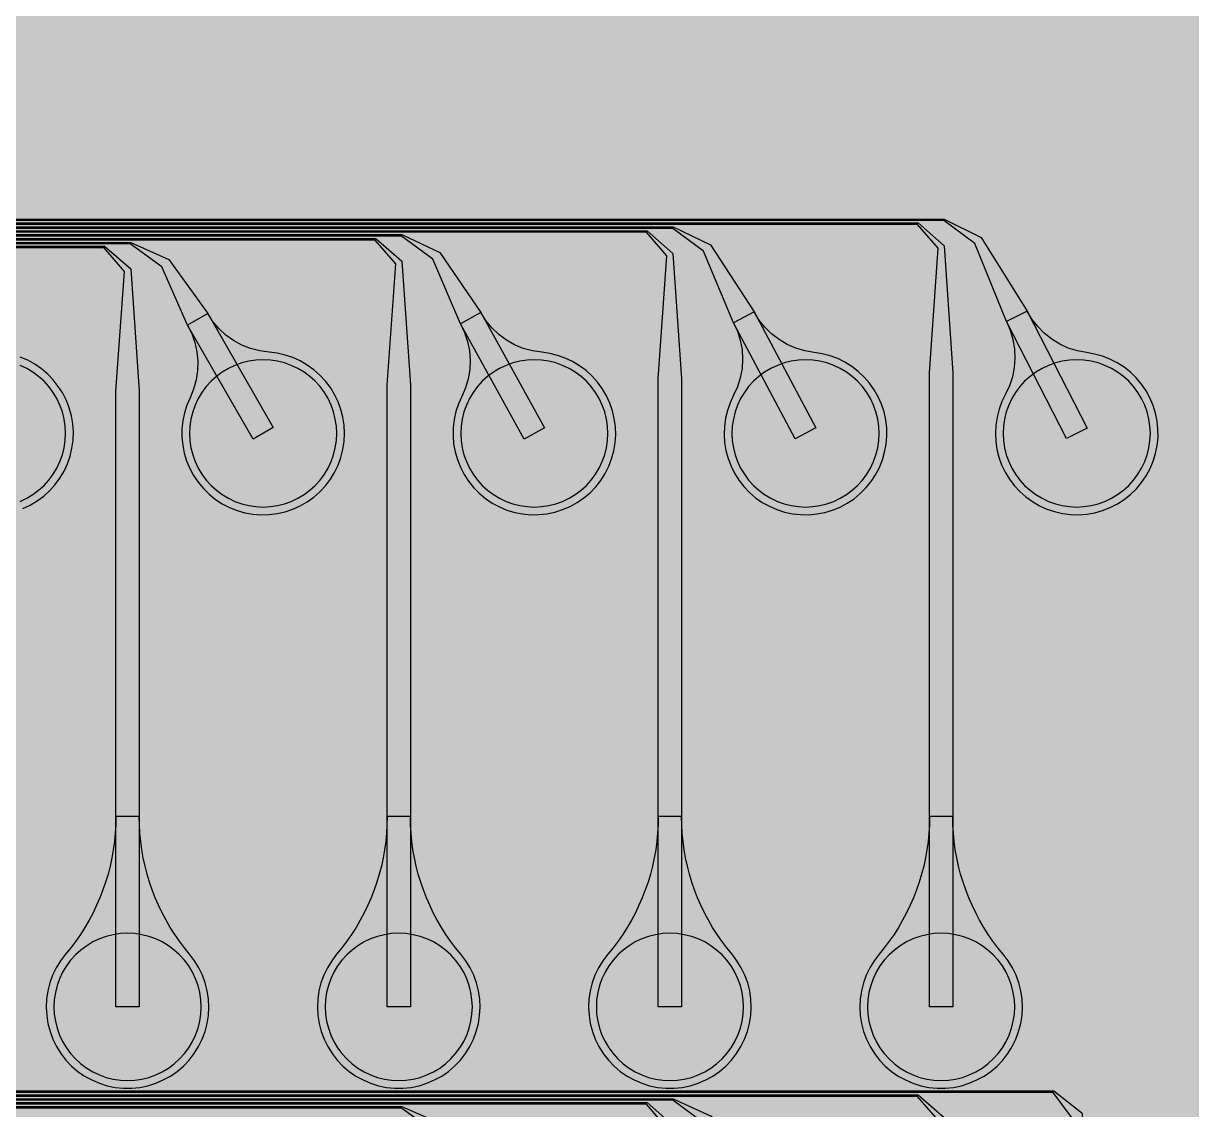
# Model space of a CAD drawing. Header units: metres. Extents: x -7240 to 10960, y -29667 to 1823.
# Drawn here: x -1187 to 321, y -26915 to -25513 of the extents above; entities that cross this region are included whole.
import ezdxf

# ---------------------------------------------------------------- set-up
doc = ezdxf.new("R2010")
doc.units = ezdxf.units.M
for name, color, linetype in [('Metal1', 4, 'CONTINUOUS'), ('Polyimide', 7, 'CONTINUOUS'), ('Polyimide_Negative', 5, 'CONTINUOUS')]:
    doc.layers.add(name, color=color, linetype=linetype)

msp = doc.modelspace()

# ---------------------------------------------------------------- hatches: boundary and pattern name
at = {"layer": 'Polyimide'}
msp.add_hatch(color=7, dxfattribs=at).paths.add_polyline_path([(4088.5, -11806.9), (4098.7, -11851.2), (4115.6, -11893.5), (4138.6, -11932.7), (4167.4, -11968), (4201.1, -11998.5), (4239, -12023.6), (4280.3, -12042.7), (4349.2, -12073.7), (4413.2, -12113.8), (4471.3, -12162), (4522.3, -12217.7), (4565.4, -12279.7), (4599.7, -12346.9), (4624.7, -12418.2), (4639.9, -12492.2), (4645, -12567.5), (4639.9, -12642.8), (4624.7, -12716.8), (4599.7, -12788.1), (4565.4, -12855.3), (4522.3, -12917.3), (4471.3, -12973), (4413.2, -13021.2), (4349.2, -13061.3), (4280.3, -13092.3), (4239, -13111.4), (4201.1, -13136.5), (4167.4, -13167), (4138.6, -13202.3), (4115.6, -13241.5), (4098.7, -13283.8), (4088.5, -13328.1), (4085, -13373.5), (4085, -13567.5), (4099.4, -13861.6), (4142.6, -14152.8), (4214.2, -14438.4), (4313.4, -14715.5), (4439.2, -14981.7), (4590.6, -15234.2), (4766, -15470.7), (4963.7, -15688.8), (5181.8, -15886.5), (5418.3, -16061.9), (5670.8, -16213.3), (5936.9, -16339.1), (6214.1, -16438.3), (6499.7, -16509.9), (6790.9, -16553.1), (7085, -16567.5), (9960.4, -16567.5), (10038.8, -16571.4), (10116.4, -16582.9), (10192.6, -16601.9), (10266.5, -16628.4), (10337.5, -16662), (10404.8, -16702.3), (10467.9, -16749.1), (10526.1, -16801.8), (10578.8, -16860), (10625.6, -16923), (10665.9, -16990.4), (10699.5, -17061.4), (10725.9, -17135.3), (10745, -17211.4), (10756.5, -17289.1), (10760.4, -17367.5), (10760.4, -21957.3), (10721.6, -22012.9), (10686, -22070.6), (10653.6, -22130.1), (10624.5, -22191.4), (10598.9, -22254.2), (10576.8, -22318.2), (10558.3, -22383.5), (10543.4, -22449.6), (10532.2, -22516.5), (10524.7, -22583.8), (10521, -22651.5), (10521, -22719.3), (10524.7, -22787), (10532.2, -22854.4), (10543.4, -22921.2), (10558.3, -22987.4), (10576.8, -23052.6), (10598.9, -23116.7), (10624.5, -23179.5), (10653.6, -23240.7), (10686, -23300.3), (10721.6, -23357.9), (10760.4, -23413.5), (10760.4, -28667.5), (10756.5, -28745.9), (10745, -28823.6), (10725.9, -28899.7), (10699.5, -28973.6), (10665.9, -29044.6), (10625.6, -29112), (10578.8, -29175), (10526.1, -29233.2), (10467.9, -29285.9), (10404.8, -29332.7), (10337.5, -29373), (10266.5, -29406.6), (10192.6, -29433.1), (10116.4, -29452.1), (10038.8, -29463.6), (9960.4, -29467.5), (-6239.6, -29467.5), (-6318, -29463.6), (-6395.7, -29452.1), (-6471.9, -29433.1), (-6545.8, -29406.6), (-6616.7, -29373), (-6684.1, -29332.7), (-6747.1, -29285.9), (-6805.3, -29233.2), (-6858, -29175), (-6904.8, -29112), (-6945.2, -29044.6), (-6978.7, -28973.6), (-7005.2, -28899.7), (-7024.3, -28823.6), (-7035.8, -28745.9), (-7039.6, -28667.5), (-7039.6, -23426.3), (-6999.4, -23370.1), (-6962.3, -23311.6), (-6928.7, -23251.2), (-6898.5, -23189), (-6871.8, -23125.1), (-6848.8, -23059.9), (-6829.5, -22993.4), (-6814, -22926), (-6802.4, -22857.8), (-6794.6, -22789.1), (-6790.7, -22720), (-6790.7, -22650.8), (-6794.6, -22581.8), (-6802.4, -22513), (-6814, -22444.8), (-6829.5, -22377.4), (-6848.8, -22311), (-6871.8, -22245.7), (-6898.5, -22181.9), (-6928.7, -22119.7), (-6962.3, -22059.2), (-6999.4, -22000.8), (-7039.6, -21944.5), (-7039.6, -17367.5), (-7035.8, -17289.1), (-7024.3, -17211.4), (-7005.2, -17135.3), (-6978.7, -17061.4), (-6945.2, -16990.4), (-6904.8, -16923), (-6858, -16860), (-6805.3, -16801.8), (-6747.1, -16749.1), (-6684.1, -16702.3), (-6616.7, -16662), (-6545.8, -16628.4), (-6471.9, -16601.9), (-6395.7, -16582.9), (-6318, -16571.4), (-6239.6, -16567.5), (-3334, -16567.5), (-3039.9, -16553.1), (-2748.7, -16509.9), (-2463.1, -16438.3), (-2185.9, -16339.1), (-1919.8, -16213.3), (-1667.3, -16061.9), (-1430.8, -15886.5), (-1212.7, -15688.8), (-1015, -15470.7), (-839.6, -15234.2), (-688.2, -14981.7), (-562.4, -14715.5), (-463.2, -14438.4), (-391.6, -14152.8), (-348.4, -13861.6), (-334, -13567.5), (-334, -13373.5), (-337.5, -13328.1), (-347.7, -13283.8), (-364.6, -13241.5), (-387.6, -13202.3), (-416.4, -13167), (-450.1, -13136.5), (-488, -13111.4), (-529.3, -13092.3), (-529.3, -13092.3), (-598.2, -13061.3), (-662.2, -13021.2), (-720.3, -12973), (-771.3, -12917.3), (-814.4, -12855.3), (-848.7, -12788.1), (-873.7, -12716.8), (-888.9, -12642.8), (-894, -12567.5), (-888.9, -12492.2), (-873.7, -12418.2), (-848.7, -12346.9), (-814.4, -12279.7), (-771.3, -12217.7), (-720.3, -12162), (-662.2, -12113.8), (-598.2, -12073.7), (-529.3, -12042.7), (-488, -12023.6), (-450.1, -11998.5), (-416.4, -11968), (-387.6, -11932.7), (-364.6, -11893.5), (-347.7, -11851.2), (-337.5, -11806.9), (-334, -11761.5), (-334, -11074.3), (-337.5, -11028.9), (-347.7, -10984.6), (-364.6, -10942.4), (-387.6, -10903.1), (-416.4, -10867.8), (-450.1, -10837.3), (-488, -10812.2), (-529.3, -10793.2), (-529.3, -10793.2), (-598.2, -10762.1), (-662.2, -10722.1), (-720.3, -10673.8), (-771.3, -10618.1), (-814.4, -10556.1), (-848.7, -10488.9), (-873.7, -10417.6), (-888.9, -10343.7), (-894, -10268.3), (-888.9, -10193), (-873.7, -10119), (-848.7, -10047.8), (-814.4, -9980.5), (-771.3, -9918.5), (-720.3, -9862.9), (-662.2, -9814.6), (-598.2, -9774.6), (-529.3, -9743.5), (-488, -9724.5), (-450.1, -9699.4), (-416.4, -9668.8), (-387.6, -9633.5), (-364.6, -9594.3), (-347.7, -9552), (-337.5, -9507.7), (-334, -9462.4), (-334, -8775.1), (-337.5, -8729.8), (-347.7, -8685.5), (-364.6, -8643.2), (-387.6, -8604), (-416.4, -8568.7), (-450.1, -8538.1), (-488, -8513), (-529.3, -8494), (-529.3, -8494), (-598.2, -8462.9), (-662.2, -8422.9), (-720.3, -8374.6), (-771.3, -8319), (-814.4, -8257), (-848.7, -8189.7), (-873.7, -8118.5), (-888.9, -8044.5), (-894, -7969.2), (-888.9, -7893.8), (-873.7, -7819.9), (-848.7, -7748.6), (-814.4, -7681.4), (-771.3, -7619.4), (-720.3, -7563.7), (-662.2, -7515.4), (-598.2, -7475.4), (-529.3, -7444.3), (-529.3, -7444.3), (-488, -7425.3), (-450.1, -7400.2), (-416.4, -7369.7), (-387.6, -7334.4), (-364.6, -7295.1), (-347.7, -7252.9), (-337.5, -7208.6), (-334, -7163.2), (-334, -6476), (-337.5, -6430.6), (-347.7, -6386.3), (-364.6, -6344), (-387.6, -6304.8), (-416.4, -6269.5), (-450.1, -6239), (-488, -6213.9), (-529.3, -6194.8), (-529.3, -6194.8), (-598.2, -6163.8), (-662.2, -6123.7), (-720.3, -6075.5), (-771.3, -6019.8), (-814.4, -5957.8), (-848.7, -5890.6), (-873.7, -5819.3), (-888.9, -5745.3), (-894, -5670), (-888.9, -5594.7), (-873.7, -5520.7), (-848.7, -5449.4), (-814.4, -5382.2), (-771.3, -5320.2), (-720.3, -5264.5), (-662.2, -5216.3), (-598.2, -5176.2), (-529.3, -5145.2), (-529.3, -5145.2), (-488, -5126.1), (-450.1, -5101), (-416.4, -5070.5), (-387.6, -5035.2), (-364.6, -4996), (-347.7, -4953.7), (-337.5, -4909.4), (-334, -4864), (-334, 380), (-334, 1522.5), (-289, 1522.5), (-288.8, 1515.6), (-288.1, 1508.8), (-287, 1502), (-285.4, 1495.3), (-283.4, 1488.7), (-281, 1482.3), (-278.2, 1476.1), (-274.9, 1470), (-271.3, 1464.2), (-267.3, 1458.6), (-262.9, 1453.3), (-258.2, 1448.3), (-253.2, 1443.6), (-247.9, 1439.2), (-242.3, 1435.2), (-236.5, 1431.6), (-230.4, 1428.3), (-224.2, 1425.5), (-217.8, 1423.1), (-211.2, 1421.1), (-204.5, 1419.5), (-197.7, 1418.4), (-190.9, 1417.7), (-184, 1417.5), (-177.1, 1417.7), (-170.3, 1418.4), (-163.5, 1419.5), (-156.8, 1421.1), (-150.2, 1423.1), (-143.8, 1425.5), (-137.6, 1428.3), (-131.5, 1431.6), (-125.7, 1435.2), (-120.1, 1439.2), (-114.8, 1443.6), (-109.8, 1448.3), (-105.1, 1453.3), (-100.7, 1458.6), (-96.7, 1464.2), (-93.1, 1470), (-89.8, 1476.1), (-87, 1482.3), (-84.6, 1488.7), (-82.6, 1495.3), (-81, 1502), (-79.9, 1508.8), (-79.2, 1515.6), (-79, 1522.5), (1786, 1522.5), (3835, 1522.5), (3835.2, 1529), (3835.9, 1535.6), (3836.9, 1542), (3838.4, 1548.4), (3840.3, 1554.6), (3842.6, 1560.8), (3845.3, 1566.7), (3848.4, 1572.5), (3851.9, 1578.1), (3855.7, 1583.4), (3859.8, 1588.4), (3864.3, 1593.2), (3869.1, 1597.7), (3874.1, 1601.8), (3879.4, 1605.6), (3885, 1609.1), (3890.8, 1612.2), (3896.7, 1614.9), (3902.9, 1617.2), (3909.1, 1619.1), (3915.5, 1620.6), (3921.9, 1621.6), (3928.5, 1622.3), (3935, 1622.5), (3941.5, 1622.3), (3948.1, 1621.6), (3954.5, 1620.6), (3960.9, 1619.1), (3967.1, 1617.2), (3973.3, 1614.9), (3979.2, 1612.2), (3985, 1609.1), (3990.6, 1605.6), (3995.9, 1601.8), (4000.9, 1597.7), (4005.7, 1593.2), (4010.2, 1588.4), (4014.3, 1583.4), (4018.1, 1578.1), (4021.6, 1572.5), (4024.7, 1566.7), (4027.4, 1560.8), (4029.7, 1554.6), (4031.6, 1548.4), (4033.1, 1542), (4034.1, 1535.6), (4034.8, 1529), (4035, 1522.5), (4085, 1522.5), (4085, 380), (4085, 330), (4085, -4864), (4088.5, -4909.4), (4098.7, -4953.7), (4115.6, -4996), (4138.6, -5035.2), (4167.4, -5070.5), (4201.1, -5101), (4239, -5126.1), (4280.3, -5145.2), (4280.3, -5145.2), (4349.2, -5176.2), (4413.2, -5216.3), (4471.3, -5264.5), (4522.3, -5320.2), (4565.4, -5382.2), (4599.7, -5449.4), (4624.7, -5520.7), (4639.9, -5594.7), (4645, -5670), (4639.9, -5745.3), (4624.7, -5819.3), (4599.7, -5890.6), (4565.4, -5957.8), (4522.3, -6019.8), (4471.3, -6075.5), (4413.2, -6123.7), (4349.2, -6163.8), (4280.3, -6194.8), (4239, -6213.9), (4201.1, -6239), (4167.4, -6269.5), (4138.6, -6304.8), (4115.6, -6344), (4098.7, -6386.3), (4088.5, -6430.6), (4085, -6476), (4085, -11761.5), (4088.5, -11806.9)])

# ---------------------------------------------------------------- linework, layer by layer
at = {"layer": 'Metal1'}
for points in [[(1858.9, -18191.7), (1858.9, -28377.9), (1828.3, -28408.5), (-6037.5, -28408.5), (-6068.1, -28377.9), (-6068.1, -25796.6), (-6037.5, -25766), (1.9, -25766), (49.5, -25789.8), (108.8, -25884.6), (186.2, -26035.7), (159.5, -26049.3), (82.1, -25898.3), (41.2, -25797.5), (1.4, -25768), (-6036.7, -25768), (-6066.1, -25797.4), (-6066.1, -28377.1), (-6036.7, -28406.5), (1827.5, -28406.5), (1856.9, -28377.1), (1856.9, -18191.7)], [(1853.9, -18191.7), (1853.9, -28372.9), (1823.3, -28403.5), (-6032.5, -28403.5), (-6063.1, -28372.9), (-6063.1, -25801.6), (-6032.5, -25771), (-31.7, -25771), (1.8, -25800.4), (12.9, -25964.2), (12.9, -26782.5), (-17.1, -26782.5), (-17.1, -25964.2), (-6, -25803.6), (-32.5, -25773), (-6031.7, -25773), (-6061.1, -25802.4), (-6061.1, -28372.1), (-6031.7, -28401.5), (1822.5, -28401.5), (1851.9, -28372.1), (1851.9, -18191.7)], [(1848.9, -18191.7), (1848.9, -28367.9), (1818.3, -28398.5), (-6027.5, -28398.5), (-6058.1, -28367.9), (-6058.1, -25806.6), (-6027.5, -25776), (-348.1, -25776), (-299.9, -25799.4), (-243.6, -25885.6), (-163.9, -26035.5), (-190.4, -26049.5), (-270.1, -25899.7), (-308.6, -25807.6), (-348.6, -25778), (-6026.7, -25778), (-6056.1, -25807.4), (-6056.1, -28367.1), (-6026.7, -28396.5), (1817.5, -28396.5), (1846.9, -28367.1), (1846.9, -18191.7)], [(1843.9, -18191.7), (1843.9, -28362.9), (1813.3, -28393.5), (-6022.5, -28393.5), (-6053.1, -28362.9), (-6053.1, -25811.6), (-6022.5, -25781), (-381.7, -25781), (-348.2, -25810.4), (-337.1, -25972.2), (-337.1, -26782.5), (-367.1, -26782.5), (-367.1, -25972.2), (-356.1, -25813.6), (-382.5, -25783), (-6021.7, -25783), (-6051.1, -25812.4), (-6051.1, -28362.1), (-6021.7, -28391.5), (1812.5, -28391.5), (1841.9, -28362.1), (1841.9, -18191.7)], [(1838.9, -18191.7), (1838.9, -28357.9), (1808.3, -28388.5), (-6017.5, -28388.5), (-6048.1, -28357.9), (-6048.1, -25816.6), (-6017.5, -25786), (-698.1, -25786), (-649.3, -25808.9), (-596.1, -25886.7), (-514, -26035.2), (-540.3, -26049.8), (-622.3, -25901.2), (-658.3, -25817.6), (-698.6, -25788), (-6016.7, -25788), (-6046.1, -25817.4), (-6046.1, -28357.1), (-6016.7, -28386.5), (1807.5, -28386.5), (1836.9, -28357.1), (1836.9, -18191.7)], [(1833.9, -18191.7), (1833.9, -28352.9), (1803.3, -28383.5), (-6012.5, -28383.5), (-6043.1, -28352.9), (-6043.1, -25821.6), (-6012.5, -25791), (-731.7, -25791), (-698.2, -25820.4), (-687.1, -25980.2), (-687.1, -26782.5), (-717.1, -26782.5), (-717.1, -25980.2), (-706.1, -25823.6), (-732.5, -25793), (-6011.7, -25793), (-6041.1, -25822.4), (-6041.1, -28352.1), (-6011.7, -28381.5), (1802.5, -28381.5), (1831.9, -28352.1), (1831.9, -18191.7)], [(1828.9, -18191.7), (1828.9, -28347.9), (1798.3, -28378.5), (-6007.5, -28378.5), (-6038.1, -28347.9), (-6038.1, -25826.6), (-6007.5, -25796), (-1048.1, -25796), (-998.7, -25818.3), (-948.7, -25887.9), (-864.1, -26035), (-890.1, -26050), (-974.7, -25902.9), (-1008, -25827.7), (-1048.6, -25798), (-6006.7, -25798), (-6036.1, -25827.4), (-6036.1, -28347.1), (-6006.7, -28376.5), (1797.5, -28376.5), (1826.9, -28347.1), (1826.9, -18191.7)], [(1823.9, -18191.7), (1823.9, -28342.9), (1793.3, -28373.5), (-6002.5, -28373.5), (-6033.1, -28342.9), (-6033.1, -25831.6), (-6002.5, -25801), (-1081.7, -25801), (-1048.1, -25830.3), (-1037.1, -25988.2), (-1037.1, -26782.5), (-1067.1, -26782.5), (-1067.1, -25988.2), (-1056.1, -25833.7), (-1082.5, -25803), (-6001.7, -25803), (-6031.1, -25832.4), (-6031.1, -28342.1), (-6001.7, -28371.5), (1792.5, -28371.5), (1821.9, -28342.1), (1821.9, -18191.7)], [(1698.9, -18191.7), (1698.9, -28217.9), (1668.3, -28248.5), (-5877.5, -28248.5), (-5908.1, -28217.9), (-5908.1, -26921.6), (-5877.5, -26891), (143.3, -26891), (179.6, -26919.2), (187.9, -26982.8), (187.9, -27152.5), (157.9, -27152.5), (157.9, -26982.8), (166.1, -26924.8), (142.5, -26893), (-5876.7, -26893), (-5906.1, -26922.4), (-5906.1, -28217.1), (-5876.7, -28246.5), (1667.5, -28246.5), (1696.9, -28217.1), (1696.9, -18191.7)], [(1693.9, -18191.7), (1693.9, -28212.9), (1663.3, -28243.5), (-5872.5, -28243.5), (-5903.1, -28212.9), (-5903.1, -26926.6), (-5872.5, -26896), (-31.7, -26896), (1.8, -26925.4), (12.9, -27086.2), (12.9, -27892.5), (-17.1, -27892.5), (-17.1, -27086.2), (-6.1, -26928.6), (-32.5, -26898), (-5871.7, -26898), (-5901.1, -26927.4), (-5901.1, -28212.1), (-5871.7, -28241.5), (1662.5, -28241.5), (1691.9, -28212.1), (1691.9, -18191.7)], [(1688.9, -18191.7), (1688.9, -28207.9), (1658.3, -28238.5), (-5867.5, -28238.5), (-5898.1, -28207.9), (-5898.1, -26931.6), (-5867.5, -26901), (-348.1, -26901), (-299, -26923.6), (-247.4, -26997.3), (-164.1, -27145.1), (-190.2, -27159.9), (-273.5, -27012), (-308.2, -26932.6), (-348.6, -26903), (-5866.7, -26903), (-5896.1, -26932.4), (-5896.1, -28207.1), (-5866.7, -28236.5), (1657.5, -28236.5), (1686.9, -28207.1), (1686.9, -18191.7)], [(1683.9, -18191.7), (1683.9, -28202.9), (1653.3, -28233.5), (-5862.5, -28233.5), (-5893.1, -28202.9), (-5893.1, -26936.6), (-5862.5, -26906), (-381.7, -26906), (-348.1, -26935.4), (-337.1, -27094.2), (-337.1, -27892.5), (-367.1, -27892.5), (-367.1, -27094.2), (-356.1, -26938.6), (-382.5, -26908), (-5861.7, -26908), (-5891.1, -26937.4), (-5891.1, -28202.1), (-5861.7, -28231.5), (1652.5, -28231.5), (1681.9, -28202.1), (1681.9, -18191.7)], [(1678.9, -18191.7), (1678.9, -28197.9), (1648.3, -28228.5), (-5857.5, -28228.5), (-5888.1, -28197.9), (-5888.1, -26941.6), (-5857.5, -26911), (-698.1, -26911), (-648.4, -26933), (-600.1, -26998.6), (-514.2, -27144.9), (-540.1, -27160.1), (-626, -27013.8), (-657.9, -26942.7), (-698.6, -26913), (-5856.7, -26913), (-5886.1, -26942.4), (-5886.1, -28197.1), (-5856.7, -28226.5), (1647.5, -28226.5), (1676.9, -28197.1), (1676.9, -18191.7)], [(-1187.2, -26139.6), (-1177.7, -26135.1), (-1168.7, -26129.7), (-1160.3, -26123.5), (-1152.6, -26116.4), (-1145.6, -26108.6), (-1139.4, -26100.2), (-1134.1, -26091.1), (-1129.7, -26081.6), (-1126.3, -26071.7), (-1123.9, -26061.5), (-1122.5, -26051.1), (-1122.1, -26040.6), (-1122.8, -26030.2), (-1124.6, -26019.9), (-1127.4, -26009.7), (-1131.1, -26000), (-1135.8, -25990.6), (-1141.5, -25981.8), (-1148, -25973.5), (-1155.2, -25966), (-1163.2, -25959.2), (-1171.8, -25953.2), (-1181, -25948.2), (-1190.6, -25944)]]:
    msp.add_lwpolyline(points, dxfattribs=at)
for points in [[(-974.7, -25902.9), (-969.3, -25913.8), (-965.3, -25925.3), (-962.6, -25937.2), (-961.5, -25949.3), (-961.8, -25961.5), (-963.6, -25973.5), (-966.9, -25985.3), (-971.5, -25996.5), (-975.6, -26006.2), (-978.8, -26016.2), (-980.9, -26026.4), (-982, -26036.8), (-982, -26047.3), (-981, -26057.8), (-979, -26068), (-975.9, -26078.1), (-971.9, -26087.7), (-966.9, -26097), (-961, -26105.6), (-954.3, -26113.7), (-946.8, -26121), (-938.7, -26127.6), (-929.9, -26133.3), (-920.6, -26138.1), (-910.8, -26141.9), (-900.7, -26144.8), (-890.4, -26146.7), (-880, -26147.5), (-869.5, -26147.2), (-859.1, -26145.9), (-848.9, -26143.6), (-838.9, -26140.3), (-829.4, -26136), (-820.3, -26130.8), (-811.8, -26124.7), (-803.9, -26117.8), (-796.8, -26110.1), (-790.4, -26101.7), (-785, -26092.8), (-780.4, -26083.4), (-776.8, -26073.5), (-774.2, -26063.4), (-772.7, -26053), (-772.1, -26042.5), (-772.6, -26032.1), (-774.2, -26021.7), (-776.8, -26011.6), (-780.4, -26001.7), (-784.9, -25992.3), (-790.4, -25983.3), (-796.7, -25975), (-803.8, -25967.3), (-811.7, -25960.4), (-820.2, -25954.3), (-829.3, -25949), (-838.9, -25944.7), (-848.8, -25941.4), (-859, -25939.1), (-869.4, -25937.8), (-881.5, -25936.1), (-893.3, -25933.1), (-904.6, -25928.6), (-915.3, -25922.7), (-925.2, -25915.6), (-934.1, -25907.4), (-942, -25898.1), (-948.7, -25887.9), (-974.7, -25902.9)], [(-622.3, -25901.2), (-617.1, -25912.2), (-613.3, -25923.8), (-610.8, -25935.7), (-609.9, -25947.9), (-610.4, -25960), (-612.4, -25972.1), (-615.9, -25983.7), (-620.7, -25994.9), (-625, -26004.5), (-628.3, -26014.4), (-630.6, -26024.7), (-631.9, -26035.1), (-632.1, -26045.5), (-631.3, -26056), (-629.4, -26066.3), (-626.5, -26076.4), (-622.6, -26086.1), (-617.8, -26095.4), (-612.1, -26104.2), (-605.5, -26112.3), (-598.2, -26119.8), (-590.1, -26126.5), (-581.4, -26132.4), (-572.2, -26137.3), (-562.5, -26141.4), (-552.5, -26144.4), (-542.2, -26146.4), (-531.8, -26147.4), (-521.3, -26147.3), (-510.9, -26146.2), (-500.6, -26144.1), (-490.6, -26140.9), (-481, -26136.8), (-471.8, -26131.7), (-463.2, -26125.8), (-455.2, -26119), (-447.9, -26111.5), (-441.5, -26103.2), (-435.8, -26094.4), (-431.1, -26085), (-427.4, -26075.2), (-424.6, -26065.1), (-422.8, -26054.8), (-422.1, -26044.3), (-422.5, -26033.9), (-423.9, -26023.5), (-426.3, -26013.3), (-429.7, -26003.4), (-434.1, -25993.9), (-439.4, -25984.8), (-445.6, -25976.4), (-452.6, -25968.6), (-460.3, -25961.5), (-468.7, -25955.2), (-477.7, -25949.9), (-487.2, -25945.4), (-497.1, -25941.9), (-507.2, -25939.4), (-517.6, -25937.9), (-529.7, -25936.1), (-541.4, -25932.8), (-552.6, -25928.1), (-563.2, -25922.1), (-573, -25914.8), (-581.8, -25906.4), (-589.6, -25897), (-596.1, -25886.7), (-622.3, -25901.2)], [(-270.1, -25899.7), (-265, -25910.8), (-261.3, -25922.4), (-259.1, -25934.4), (-258.3, -25946.6), (-259.1, -25958.7), (-261.3, -25970.7), (-264.9, -25982.3), (-269.9, -25993.4), (-274.4, -26002.9), (-277.8, -26012.8), (-280.3, -26023), (-281.7, -26033.4), (-282.1, -26043.8), (-281.5, -26054.3), (-279.8, -26064.6), (-277, -26074.8), (-273.3, -26084.6), (-268.7, -26093.9), (-263.1, -26102.8), (-256.6, -26111.1), (-249.4, -26118.7), (-241.5, -26125.5), (-232.9, -26131.5), (-223.7, -26136.6), (-214.1, -26140.8), (-204.1, -26144), (-193.9, -26146.2), (-183.5, -26147.3), (-173, -26147.4), (-162.5, -26146.5), (-152.2, -26144.5), (-142.2, -26141.5), (-132.5, -26137.5), (-123.3, -26132.6), (-114.5, -26126.8), (-106.4, -26120.1), (-99.1, -26112.7), (-92.4, -26104.6), (-86.7, -26095.8), (-81.8, -26086.6), (-77.9, -26076.8), (-75, -26066.8), (-73.1, -26056.5), (-72.2, -26046), (-72.4, -26035.6), (-73.6, -26025.1), (-75.8, -26014.9), (-79.1, -26004.9), (-83.3, -25995.4), (-88.5, -25986.2), (-94.5, -25977.7), (-101.4, -25969.8), (-109, -25962.6), (-117.3, -25956.2), (-126.2, -25950.7), (-135.6, -25946), (-145.5, -25942.4), (-155.6, -25939.7), (-165.9, -25938.1), (-178, -25936.1), (-189.6, -25932.6), (-200.8, -25927.7), (-211.3, -25921.5), (-220.9, -25914.1), (-229.6, -25905.5), (-237.2, -25896), (-243.6, -25885.6), (-270.1, -25899.7)], [(82.1, -25898.3), (87, -25909.5), (90.5, -25921.2), (92.5, -25933.2), (93.1, -25945.3), (92.2, -25957.5), (89.8, -25969.4), (86, -25981), (80.8, -25992), (76.2, -26001.4), (72.6, -26011.3), (70, -26021.4), (68.4, -26031.8), (67.9, -26042.3), (68.4, -26052.7), (69.9, -26063.1), (72.5, -26073.2), (76, -26083.1), (80.6, -26092.6), (86, -26101.5), (92.3, -26109.9), (99.4, -26117.6), (107.3, -26124.5), (115.8, -26130.6), (124.9, -26135.9), (134.4, -26140.2), (144.3, -26143.5), (154.6, -26145.9), (165, -26147.2), (175.4, -26147.5), (185.9, -26146.7), (196.2, -26144.9), (206.3, -26142), (216, -26138.2), (225.4, -26133.4), (234.2, -26127.7), (242.4, -26121.2), (249.9, -26113.9), (256.6, -26105.9), (262.5, -26097.2), (267.5, -26088), (271.6, -26078.3), (274.7, -26068.3), (276.7, -26058), (277.8, -26047.6), (277.7, -26037.1), (276.7, -26026.7), (274.6, -26016.4), (271.5, -26006.4), (267.4, -25996.8), (262.4, -25987.6), (256.5, -25978.9), (249.7, -25970.9), (242.2, -25963.6), (234, -25957.1), (225.2, -25951.4), (215.8, -25946.7), (206.1, -25942.9), (196, -25940.1), (185.6, -25938.3), (173.7, -25936.1), (162, -25932.4), (151, -25927.4), (140.6, -25921), (131, -25913.4), (122.5, -25904.8), (115, -25895.1), (108.8, -25884.6), (82.1, -25898.3)], [(-1067.1, -26536.9), (-1067.3, -26547.7), (-1068, -26558.4), (-1069, -26569.1), (-1070.5, -26579.7), (-1072.3, -26590.3), (-1074.6, -26600.8), (-1077.3, -26611.1), (-1080.4, -26621.4), (-1083.9, -26631.6), (-1087.8, -26641.6), (-1092.1, -26651.4), (-1096.7, -26661.1), (-1101.8, -26670.6), (-1107.2, -26679.9), (-1112.9, -26688.9), (-1119, -26697.7), (-1125.5, -26706.3), (-1132.3, -26714.6), (-1138.7, -26723.1), (-1144.2, -26732.1), (-1148.9, -26741.7), (-1152.5, -26751.6), (-1155.1, -26761.9), (-1156.6, -26772.4), (-1157.1, -26783), (-1156.5, -26793.6), (-1154.9, -26804.1), (-1152.2, -26814.3), (-1148.5, -26824.2), (-1143.8, -26833.7), (-1138.1, -26842.7), (-1131.6, -26851.1), (-1124.3, -26858.8), (-1116.2, -26865.7), (-1107.5, -26871.7), (-1098.2, -26876.8), (-1088.5, -26881), (-1078.4, -26884.2), (-1068, -26886.3), (-1057.4, -26887.4), (-1046.8, -26887.4), (-1036.3, -26886.3), (-1025.9, -26884.2), (-1015.8, -26881), (-1006, -26876.8), (-996.7, -26871.7), (-988, -26865.7), (-980, -26858.8), (-972.6, -26851.1), (-966.1, -26842.7), (-960.5, -26833.7), (-955.8, -26824.2), (-952.1, -26814.3), (-949.4, -26804.1), (-947.7, -26793.6), (-947.1, -26783), (-947.6, -26772.4), (-949.2, -26761.9), (-951.8, -26751.6), (-955.4, -26741.7), (-960, -26732.1), (-965.6, -26723.1), (-972, -26714.6), (-978.8, -26706.3), (-985.2, -26697.7), (-991.3, -26688.9), (-997.1, -26679.9), (-1002.5, -26670.6), (-1007.5, -26661.1), (-1012.2, -26651.4), (-1016.4, -26641.6), (-1020.3, -26631.6), (-1023.8, -26621.4), (-1026.9, -26611.1), (-1029.6, -26600.8), (-1031.9, -26590.3), (-1033.8, -26579.7), (-1035.2, -26569.1), (-1036.3, -26558.4), (-1036.9, -26547.7), (-1037.1, -26536.9), (-1067.1, -26536.9)], [(-717.1, -26536.9), (-717.3, -26547.7), (-718, -26558.4), (-719, -26569.1), (-720.5, -26579.7), (-722.3, -26590.3), (-724.6, -26600.8), (-727.3, -26611.1), (-730.4, -26621.4), (-733.9, -26631.6), (-737.8, -26641.6), (-742.1, -26651.4), (-746.7, -26661.1), (-751.8, -26670.6), (-757.2, -26679.9), (-762.9, -26688.9), (-769, -26697.7), (-775.5, -26706.3), (-782.3, -26714.6), (-788.7, -26723.1), (-794.2, -26732.1), (-798.9, -26741.7), (-802.5, -26751.6), (-805.1, -26761.9), (-806.6, -26772.4), (-807.1, -26783), (-806.5, -26793.6), (-804.9, -26804.1), (-802.2, -26814.3), (-798.5, -26824.2), (-793.8, -26833.7), (-788.1, -26842.7), (-781.6, -26851.1), (-774.3, -26858.8), (-766.2, -26865.7), (-757.5, -26871.7), (-748.2, -26876.8), (-738.5, -26881), (-728.4, -26884.2), (-718, -26886.3), (-707.4, -26887.4), (-696.8, -26887.4), (-686.3, -26886.3), (-675.9, -26884.2), (-665.8, -26881), (-656, -26876.8), (-646.7, -26871.7), (-638, -26865.7), (-630, -26858.8), (-622.6, -26851.1), (-616.1, -26842.7), (-610.5, -26833.7), (-605.8, -26824.2), (-602.1, -26814.3), (-599.4, -26804.1), (-597.7, -26793.6), (-597.1, -26783), (-597.6, -26772.4), (-599.2, -26761.9), (-601.8, -26751.6), (-605.4, -26741.7), (-610, -26732.1), (-615.6, -26723.1), (-622, -26714.6), (-628.8, -26706.3), (-635.2, -26697.7), (-641.3, -26688.9), (-647.1, -26679.9), (-652.5, -26670.6), (-657.5, -26661.1), (-662.2, -26651.4), (-666.4, -26641.6), (-670.3, -26631.6), (-673.8, -26621.4), (-676.9, -26611.1), (-679.6, -26600.8), (-681.9, -26590.3), (-683.8, -26579.7), (-685.2, -26569.1), (-686.3, -26558.4), (-686.9, -26547.7), (-687.1, -26536.9), (-717.1, -26536.9)], [(-367.1, -26536.9), (-367.3, -26547.7), (-368, -26558.4), (-369, -26569.1), (-370.5, -26579.7), (-372.3, -26590.3), (-374.6, -26600.8), (-377.3, -26611.1), (-380.4, -26621.4), (-383.9, -26631.6), (-387.8, -26641.6), (-392.1, -26651.4), (-396.7, -26661.1), (-401.8, -26670.6), (-407.2, -26679.9), (-412.9, -26688.9), (-419, -26697.7), (-425.5, -26706.3), (-432.3, -26714.6), (-438.7, -26723.1), (-444.2, -26732.1), (-448.9, -26741.7), (-452.5, -26751.6), (-455.1, -26761.9), (-456.6, -26772.4), (-457.1, -26783), (-456.5, -26793.6), (-454.9, -26804.1), (-452.2, -26814.3), (-448.5, -26824.2), (-443.8, -26833.7), (-438.1, -26842.7), (-431.6, -26851.1), (-424.3, -26858.8), (-416.2, -26865.7), (-407.5, -26871.7), (-398.2, -26876.8), (-388.5, -26881), (-378.4, -26884.2), (-368, -26886.3), (-357.4, -26887.4), (-346.8, -26887.4), (-336.3, -26886.3), (-325.9, -26884.2), (-315.8, -26881), (-306, -26876.8), (-296.7, -26871.7), (-288, -26865.7), (-280, -26858.8), (-272.6, -26851.1), (-266.1, -26842.7), (-260.5, -26833.7), (-255.8, -26824.2), (-252.1, -26814.3), (-249.4, -26804.1), (-247.7, -26793.6), (-247.1, -26783), (-247.6, -26772.4), (-249.2, -26761.9), (-251.8, -26751.6), (-255.4, -26741.7), (-260, -26732.1), (-265.6, -26723.1), (-272, -26714.6), (-278.8, -26706.3), (-285.2, -26697.7), (-291.3, -26688.9), (-297.1, -26679.9), (-302.5, -26670.6), (-307.5, -26661.1), (-312.2, -26651.4), (-316.4, -26641.6), (-320.3, -26631.6), (-323.8, -26621.4), (-326.9, -26611.1), (-329.6, -26600.8), (-331.9, -26590.3), (-333.8, -26579.7), (-335.2, -26569.1), (-336.3, -26558.4), (-336.9, -26547.7), (-337.1, -26536.9), (-367.1, -26536.9)], [(-17.1, -26536.9), (-17.3, -26547.7), (-18, -26558.4), (-19, -26569.1), (-20.5, -26579.7), (-22.3, -26590.3), (-24.6, -26600.8), (-27.3, -26611.1), (-30.4, -26621.4), (-33.9, -26631.6), (-37.8, -26641.6), (-42.1, -26651.4), (-46.7, -26661.1), (-51.8, -26670.6), (-57.2, -26679.9), (-62.9, -26688.9), (-69, -26697.7), (-75.5, -26706.3), (-82.3, -26714.6), (-88.7, -26723.1), (-94.2, -26732.1), (-98.9, -26741.7), (-102.5, -26751.6), (-105.1, -26761.9), (-106.6, -26772.4), (-107.1, -26783), (-106.5, -26793.6), (-104.9, -26804.1), (-102.2, -26814.3), (-98.5, -26824.2), (-93.8, -26833.7), (-88.1, -26842.7), (-81.6, -26851.1), (-74.3, -26858.8), (-66.2, -26865.7), (-57.5, -26871.7), (-48.2, -26876.8), (-38.5, -26881), (-28.4, -26884.2), (-18, -26886.3), (-7.4, -26887.4), (3.2, -26887.4), (13.7, -26886.3), (24.1, -26884.2), (34.2, -26881), (44, -26876.8), (53.3, -26871.7), (62, -26865.7), (70, -26858.8), (77.4, -26851.1), (83.9, -26842.7), (89.5, -26833.7), (94.2, -26824.2), (97.9, -26814.3), (100.6, -26804.1), (102.3, -26793.6), (102.9, -26783), (102.4, -26772.4), (100.8, -26761.9), (98.2, -26751.6), (94.6, -26741.7), (90, -26732.1), (84.4, -26723.1), (78, -26714.6), (71.2, -26706.3), (64.8, -26697.7), (58.7, -26688.9), (52.9, -26679.9), (47.5, -26670.6), (42.5, -26661.1), (37.8, -26651.4), (33.6, -26641.6), (29.7, -26631.6), (26.2, -26621.4), (23.1, -26611.1), (20.4, -26600.8), (18.1, -26590.3), (16.2, -26579.7), (14.8, -26569.1), (13.7, -26558.4), (13.1, -26547.7), (12.9, -26536.9), (-17.1, -26536.9)]]:
    msp.add_lwpolyline(points, close=True, dxfattribs=at)
at = {"layer": 'Polyimide_Negative'}
for points in [[(-782.1, -26042.5), (-782.6, -26033.2), (-784, -26024), (-786.2, -26014.9), (-789.4, -26006.1), (-793.3, -25997.7), (-798.1, -25989.7), (-803.7, -25982.2), (-809.9, -25975.3), (-816.9, -25969.1), (-824.3, -25963.5), (-832.3, -25958.7), (-840.8, -25954.7), (-849.5, -25951.6), (-858.6, -25949.3), (-867.8, -25948), (-877.1, -25947.5), (-886.4, -25948), (-895.7, -25949.3), (-904.7, -25951.6), (-913.5, -25954.7), (-921.9, -25958.7), (-929.9, -25963.5), (-937.4, -25969.1), (-944.3, -25975.3), (-950.6, -25982.2), (-956.1, -25989.7), (-960.9, -25997.7), (-964.9, -26006.1), (-968, -26014.9), (-970.3, -26024), (-971.7, -26033.2), (-972.1, -26042.5), (-971.7, -26051.8), (-970.3, -26061), (-968, -26070.1), (-964.9, -26078.9), (-960.9, -26087.3), (-956.1, -26095.3), (-950.6, -26102.8), (-944.3, -26109.7), (-937.4, -26115.9), (-929.9, -26121.5), (-921.9, -26126.3), (-913.5, -26130.3), (-904.7, -26133.4), (-895.7, -26135.7), (-886.4, -26137), (-877.1, -26137.5), (-867.8, -26137), (-858.6, -26135.7), (-849.5, -26133.4), (-840.8, -26130.3), (-832.3, -26126.3), (-824.3, -26121.5), (-816.9, -26115.9), (-809.9, -26109.7), (-803.7, -26102.8), (-798.1, -26095.3), (-793.3, -26087.3), (-789.4, -26078.9), (-786.2, -26070.1), (-784, -26061), (-782.6, -26051.8), (-782.1, -26042.5)], [(-432.1, -26042.5), (-432.6, -26033.2), (-434, -26024), (-436.2, -26014.9), (-439.4, -26006.1), (-443.3, -25997.7), (-448.1, -25989.7), (-453.7, -25982.2), (-459.9, -25975.3), (-466.9, -25969.1), (-474.3, -25963.5), (-482.3, -25958.7), (-490.8, -25954.7), (-499.5, -25951.6), (-508.6, -25949.3), (-517.8, -25948), (-527.1, -25947.5), (-536.4, -25948), (-545.7, -25949.3), (-554.7, -25951.6), (-563.5, -25954.7), (-571.9, -25958.7), (-579.9, -25963.5), (-587.4, -25969.1), (-594.3, -25975.3), (-600.6, -25982.2), (-606.1, -25989.7), (-610.9, -25997.7), (-614.9, -26006.1), (-618, -26014.9), (-620.3, -26024), (-621.7, -26033.2), (-622.1, -26042.5), (-621.7, -26051.8), (-620.3, -26061), (-618, -26070.1), (-614.9, -26078.9), (-610.9, -26087.3), (-606.1, -26095.3), (-600.6, -26102.8), (-594.3, -26109.7), (-587.4, -26115.9), (-579.9, -26121.5), (-571.9, -26126.3), (-563.5, -26130.3), (-554.7, -26133.4), (-545.7, -26135.7), (-536.4, -26137), (-527.1, -26137.5), (-517.8, -26137), (-508.6, -26135.7), (-499.5, -26133.4), (-490.8, -26130.3), (-482.3, -26126.3), (-474.3, -26121.5), (-466.9, -26115.9), (-459.9, -26109.7), (-453.7, -26102.8), (-448.1, -26095.3), (-443.3, -26087.3), (-439.4, -26078.9), (-436.2, -26070.1), (-434, -26061), (-432.6, -26051.8), (-432.1, -26042.5)], [(-82.1, -26042.5), (-82.6, -26033.2), (-84, -26024), (-86.2, -26014.9), (-89.4, -26006.1), (-93.3, -25997.7), (-98.1, -25989.7), (-103.7, -25982.2), (-109.9, -25975.3), (-116.9, -25969.1), (-124.3, -25963.5), (-132.3, -25958.7), (-140.8, -25954.7), (-149.5, -25951.6), (-158.6, -25949.3), (-167.8, -25948), (-177.1, -25947.5), (-186.4, -25948), (-195.7, -25949.3), (-204.7, -25951.6), (-213.5, -25954.7), (-221.9, -25958.7), (-229.9, -25963.5), (-237.4, -25969.1), (-244.3, -25975.3), (-250.6, -25982.2), (-256.1, -25989.7), (-260.9, -25997.7), (-264.9, -26006.1), (-268, -26014.9), (-270.3, -26024), (-271.7, -26033.2), (-272.1, -26042.5), (-271.7, -26051.8), (-270.3, -26061), (-268, -26070.1), (-264.9, -26078.9), (-260.9, -26087.3), (-256.1, -26095.3), (-250.6, -26102.8), (-244.3, -26109.7), (-237.4, -26115.9), (-229.9, -26121.5), (-221.9, -26126.3), (-213.5, -26130.3), (-204.7, -26133.4), (-195.7, -26135.7), (-186.4, -26137), (-177.1, -26137.5), (-167.8, -26137), (-158.6, -26135.7), (-149.5, -26133.4), (-140.8, -26130.3), (-132.3, -26126.3), (-124.3, -26121.5), (-116.9, -26115.9), (-109.9, -26109.7), (-103.7, -26102.8), (-98.1, -26095.3), (-93.3, -26087.3), (-89.4, -26078.9), (-86.2, -26070.1), (-84, -26061), (-82.6, -26051.8), (-82.1, -26042.5)], [(267.9, -26042.5), (267.4, -26033.2), (266, -26024), (263.8, -26014.9), (260.6, -26006.1), (256.7, -25997.7), (251.9, -25989.7), (246.3, -25982.2), (240.1, -25975.3), (233.1, -25969.1), (225.7, -25963.5), (217.7, -25958.7), (209.2, -25954.7), (200.5, -25951.6), (191.4, -25949.3), (182.2, -25948), (172.9, -25947.5), (163.6, -25948), (154.3, -25949.3), (145.3, -25951.6), (136.5, -25954.7), (128.1, -25958.7), (120.1, -25963.5), (112.6, -25969.1), (105.7, -25975.3), (99.4, -25982.2), (93.9, -25989.7), (89.1, -25997.7), (85.1, -26006.1), (82, -26014.9), (79.7, -26024), (78.3, -26033.2), (77.9, -26042.5), (78.3, -26051.8), (79.7, -26061), (82, -26070.1), (85.1, -26078.9), (89.1, -26087.3), (93.9, -26095.3), (99.4, -26102.8), (105.7, -26109.7), (112.6, -26115.9), (120.1, -26121.5), (128.1, -26126.3), (136.5, -26130.3), (145.3, -26133.4), (154.3, -26135.7), (163.6, -26137), (172.9, -26137.5), (182.2, -26137), (191.4, -26135.7), (200.5, -26133.4), (209.2, -26130.3), (217.7, -26126.3), (225.7, -26121.5), (233.1, -26115.9), (240.1, -26109.7), (246.3, -26102.8), (251.9, -26095.3), (256.7, -26087.3), (260.6, -26078.9), (263.8, -26070.1), (266, -26061), (267.4, -26051.8), (267.9, -26042.5)], [(-957.1, -26782.5), (-957.6, -26773.2), (-959, -26764), (-961.2, -26754.9), (-964.4, -26746.1), (-968.3, -26737.7), (-973.1, -26729.7), (-978.7, -26722.2), (-984.9, -26715.3), (-991.9, -26709.1), (-999.3, -26703.5), (-1007.3, -26698.7), (-1015.8, -26694.7), (-1024.5, -26691.6), (-1033.6, -26689.3), (-1042.8, -26688), (-1052.1, -26687.5), (-1061.4, -26688), (-1070.7, -26689.3), (-1079.7, -26691.6), (-1088.5, -26694.7), (-1096.9, -26698.7), (-1104.9, -26703.5), (-1112.4, -26709.1), (-1119.3, -26715.3), (-1125.6, -26722.2), (-1131.1, -26729.7), (-1135.9, -26737.7), (-1139.9, -26746.1), (-1143, -26754.9), (-1145.3, -26764), (-1146.7, -26773.2), (-1147.1, -26782.5), (-1146.7, -26791.8), (-1145.3, -26801), (-1143, -26810.1), (-1139.9, -26818.9), (-1135.9, -26827.3), (-1131.1, -26835.3), (-1125.6, -26842.8), (-1119.3, -26849.7), (-1112.4, -26855.9), (-1104.9, -26861.5), (-1096.9, -26866.3), (-1088.5, -26870.3), (-1079.7, -26873.4), (-1070.7, -26875.7), (-1061.4, -26877), (-1052.1, -26877.5), (-1042.8, -26877), (-1033.6, -26875.7), (-1024.5, -26873.4), (-1015.8, -26870.3), (-1007.3, -26866.3), (-999.3, -26861.5), (-991.9, -26855.9), (-984.9, -26849.7), (-978.7, -26842.8), (-973.1, -26835.3), (-968.3, -26827.3), (-964.4, -26818.9), (-961.2, -26810.1), (-959, -26801), (-957.6, -26791.8), (-957.1, -26782.5)], [(-607.1, -26782.5), (-607.6, -26773.2), (-609, -26764), (-611.2, -26754.9), (-614.4, -26746.1), (-618.3, -26737.7), (-623.1, -26729.7), (-628.7, -26722.2), (-634.9, -26715.3), (-641.9, -26709.1), (-649.3, -26703.5), (-657.3, -26698.7), (-665.8, -26694.7), (-674.5, -26691.6), (-683.6, -26689.3), (-692.8, -26688), (-702.1, -26687.5), (-711.4, -26688), (-720.7, -26689.3), (-729.7, -26691.6), (-738.5, -26694.7), (-746.9, -26698.7), (-754.9, -26703.5), (-762.4, -26709.1), (-769.3, -26715.3), (-775.6, -26722.2), (-781.1, -26729.7), (-785.9, -26737.7), (-789.9, -26746.1), (-793, -26754.9), (-795.3, -26764), (-796.7, -26773.2), (-797.1, -26782.5), (-796.7, -26791.8), (-795.3, -26801), (-793, -26810.1), (-789.9, -26818.9), (-785.9, -26827.3), (-781.1, -26835.3), (-775.6, -26842.8), (-769.3, -26849.7), (-762.4, -26855.9), (-754.9, -26861.5), (-746.9, -26866.3), (-738.5, -26870.3), (-729.7, -26873.4), (-720.7, -26875.7), (-711.4, -26877), (-702.1, -26877.5), (-692.8, -26877), (-683.6, -26875.7), (-674.5, -26873.4), (-665.8, -26870.3), (-657.3, -26866.3), (-649.3, -26861.5), (-641.9, -26855.9), (-634.9, -26849.7), (-628.7, -26842.8), (-623.1, -26835.3), (-618.3, -26827.3), (-614.4, -26818.9), (-611.2, -26810.1), (-609, -26801), (-607.6, -26791.8), (-607.1, -26782.5)], [(-257.1, -26782.5), (-257.6, -26773.2), (-259, -26764), (-261.2, -26754.9), (-264.4, -26746.1), (-268.3, -26737.7), (-273.1, -26729.7), (-278.7, -26722.2), (-284.9, -26715.3), (-291.9, -26709.1), (-299.3, -26703.5), (-307.3, -26698.7), (-315.8, -26694.7), (-324.5, -26691.6), (-333.6, -26689.3), (-342.8, -26688), (-352.1, -26687.5), (-361.4, -26688), (-370.7, -26689.3), (-379.7, -26691.6), (-388.5, -26694.7), (-396.9, -26698.7), (-404.9, -26703.5), (-412.4, -26709.1), (-419.3, -26715.3), (-425.6, -26722.2), (-431.1, -26729.7), (-435.9, -26737.7), (-439.9, -26746.1), (-443, -26754.9), (-445.3, -26764), (-446.7, -26773.2), (-447.1, -26782.5), (-446.7, -26791.8), (-445.3, -26801), (-443, -26810.1), (-439.9, -26818.9), (-435.9, -26827.3), (-431.1, -26835.3), (-425.6, -26842.8), (-419.3, -26849.7), (-412.4, -26855.9), (-404.9, -26861.5), (-396.9, -26866.3), (-388.5, -26870.3), (-379.7, -26873.4), (-370.7, -26875.7), (-361.4, -26877), (-352.1, -26877.5), (-342.8, -26877), (-333.6, -26875.7), (-324.5, -26873.4), (-315.8, -26870.3), (-307.3, -26866.3), (-299.3, -26861.5), (-291.9, -26855.9), (-284.9, -26849.7), (-278.7, -26842.8), (-273.1, -26835.3), (-268.3, -26827.3), (-264.4, -26818.9), (-261.2, -26810.1), (-259, -26801), (-257.6, -26791.8), (-257.1, -26782.5)], [(92.9, -26782.5), (92.4, -26773.2), (91, -26764), (88.8, -26754.9), (85.6, -26746.1), (81.7, -26737.7), (76.9, -26729.7), (71.3, -26722.2), (65.1, -26715.3), (58.1, -26709.1), (50.7, -26703.5), (42.7, -26698.7), (34.2, -26694.7), (25.5, -26691.6), (16.4, -26689.3), (7.2, -26688), (-2.1, -26687.5), (-11.4, -26688), (-20.7, -26689.3), (-29.7, -26691.6), (-38.5, -26694.7), (-46.9, -26698.7), (-54.9, -26703.5), (-62.4, -26709.1), (-69.3, -26715.3), (-75.6, -26722.2), (-81.1, -26729.7), (-85.9, -26737.7), (-89.9, -26746.1), (-93, -26754.9), (-95.3, -26764), (-96.7, -26773.2), (-97.1, -26782.5), (-96.7, -26791.8), (-95.3, -26801), (-93, -26810.1), (-89.9, -26818.9), (-85.9, -26827.3), (-81.1, -26835.3), (-75.6, -26842.8), (-69.3, -26849.7), (-62.4, -26855.9), (-54.9, -26861.5), (-46.9, -26866.3), (-38.5, -26870.3), (-29.7, -26873.4), (-20.7, -26875.7), (-11.4, -26877), (-2.1, -26877.5), (7.2, -26877), (16.4, -26875.7), (25.5, -26873.4), (34.2, -26870.3), (42.7, -26866.3), (50.7, -26861.5), (58.1, -26855.9), (65.1, -26849.7), (71.3, -26842.8), (76.9, -26835.3), (81.7, -26827.3), (85.6, -26818.9), (88.8, -26810.1), (91, -26801), (92.4, -26791.8), (92.9, -26782.5)]]:
    msp.add_lwpolyline(points, close=True, dxfattribs=at)
msp.add_lwpolyline([(-1190.8, -26130.3), (-1182.3, -26126.3), (-1174.3, -26121.5), (-1166.9, -26115.9), (-1159.9, -26109.7), (-1153.7, -26102.8), (-1148.1, -26095.3), (-1143.3, -26087.3), (-1139.4, -26078.9), (-1136.2, -26070.1), (-1134, -26061), (-1132.6, -26051.8), (-1132.1, -26042.5), (-1132.1, -26042.5), (-1132.6, -26033.2), (-1134, -26024), (-1136.2, -26014.9), (-1139.4, -26006.1), (-1143.3, -25997.7), (-1148.1, -25989.7), (-1153.7, -25982.2), (-1159.9, -25975.3), (-1166.9, -25969.1), (-1174.3, -25963.5), (-1182.3, -25958.7), (-1190.8, -25954.7)], dxfattribs=at)

doc.saveas('drawing.dxf')
